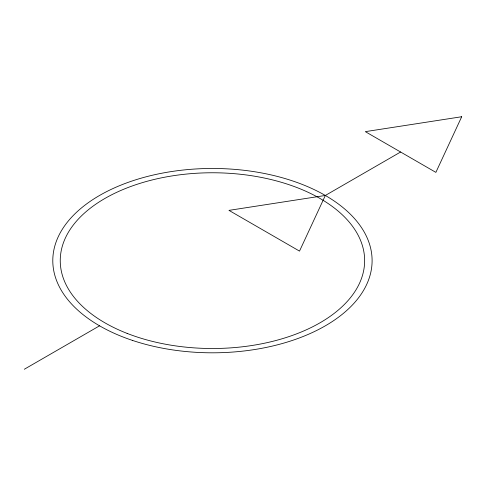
<?xml version="1.0" encoding="UTF-8"?>
<svg xmlns="http://www.w3.org/2000/svg" width="486" height="486" viewBox="0 0 486 486"><rect width="100%" height="100%" fill="white"/><g stroke="black" fill="none" stroke-linecap="round" stroke-linejoin="round"><path stroke-width="0.73" d="M325.341 195.463L299.51 251.11L228.955 210.371L325.341 195.463L400.598 152.015M24.3 369.263L99.557 325.814M461.7 116.737L435.875 172.378L365.32 131.645L461.7 116.737M132.623 340.461A159.651 92.17 0 0 0 372.1 260.636A159.651 92.17 0 0 0 132.623 180.816A159.651 92.17 0 0 0 132.623 340.461M127.138 333.408A152.197 87.869 0 0 0 364.257 266.905A152.197 87.869 0 0 0 145.946 181.6A152.197 87.869 0 0 0 127.138 333.408"/></g></svg>
